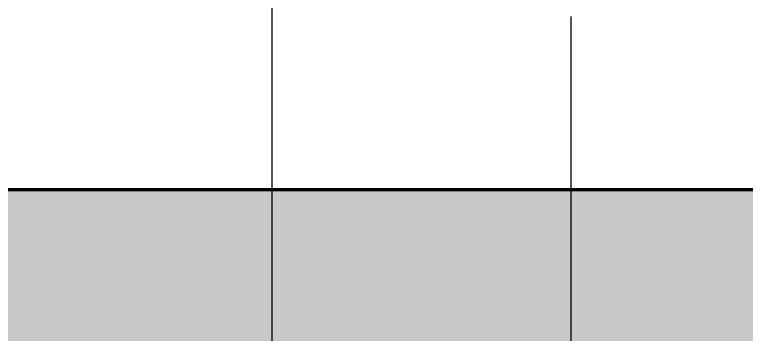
# Model space of a CAD drawing. Header units: millimetres. Extents: x -853432 to -773672, y -18171 to 22484.
# Drawn here: x -844208 to -837029, y 12495 to 15626 of the extents above; entities that cross this region are included whole.
import ezdxf

# ---------------------------------------------------------------- set-up
doc = ezdxf.new("R2010")
doc.units = ezdxf.units.MM
for name, color, linetype, lineweight in [('A-ANNO-NOTE', 3, 'Continuous', 25), ('A-ROOM-IDEN', 3, 'Continuous', 25), ('A-WALL', 5, 'Continuous', 35), ('A-WALL-PATT', 1, 'Continuous', 35)]:
    doc.layers.add(name, color=color, linetype=linetype, lineweight=lineweight)

msp = doc.modelspace()

# ---------------------------------------------------------------- hatches: boundary and pattern name
at = {"layer": 'A-WALL-PATT', "lineweight": 9}
h = msp.add_hatch(dxfattribs=at)
h.set_pattern_fill('FP_1', color=256, style=0, pattern_type=2)
h.set_pattern_definition([(50, (0, 0), (728.7365, -63.75582), [76.2, -838.2]), (355, (0, 0), (-140.9716, 764.2276), [60.96, -670.56]), (100.451, (60.7, -5.3), (587.77, 700.46675), [64.76, -712.36]), (46.184, (0, 203.2), (1084.3162, -168.171), [114.3, -1257.3]), (96.636, (90.4, 189.2), (949.6099, 989.7098), [97.14, -1068.54]), (351.184, (0, 203.2), (949.6206, 989.7012), [91.44, -1005.84]), (21, (101.6, 152.4), (606.45787, -409.06057), [76.2, -838.2]), (326, (101.6, 152.4), (247.20834, 736.7529), [60.96, -670.56]), (71.451, (152.14, 118.3), (853.66825, 327.6855), [64.76, -712.36]), (37.5, (0, 0), (12.35469, 338.22012), [33.528, -628.904, 33.528, -647.192, -673.1]), (37.5, (0, 0), (12.35469, 338.22012), [-1343.152, 33.528, -639.572]), (7.5, (0, 0), (267.27887, 400.72213), [33.528, -354.584, 33.528, -613.664, -256.54]), (7.5, (0, 0), (267.27887, 400.72213), [-1035.304, 33.528, -223.012]), (327.5, (-226.57, 0), (542.36333, -22.915345), [33.528, -220.472, 33.528, -758.952, -1051.56]), (327.5, (-226.57, 0), (542.36333, -22.915345), [-1046.48, 33.528, -1018.032]), (317.5, (-328.17, 0), (592.51696, 101.7071), [33.528, -296.672, 33.528, -492.76, -746.76]), (317.5, (-328.17, 0), (592.51696, 101.7071), [-856.488, 33.528, -713.232])])
h.paths.add_polyline_path([(-778775, 12414), (-778775, 13914), (-847407.4, 13914), (-847407.4, 12414), (-783187.4, 12414)])

# ---------------------------------------------------------------- linework, layer by layer
at = {"layer": 'A-ANNO-NOTE'}
msp.add_line((-841680.5, 11094.6), (-841680.5, 17949), dxfattribs=at)
at = {"layer": 'A-ROOM-IDEN'}
msp.add_line((-838748.5, 11298.9), (-838748.5, 15608.8), dxfattribs=at)
at = {"layer": 'A-WALL', "color": 7, "lineweight": 70}
msp.add_line((-847407.4, 13914), (-778775, 13914), dxfattribs=at)

doc.saveas('drawing.dxf')
